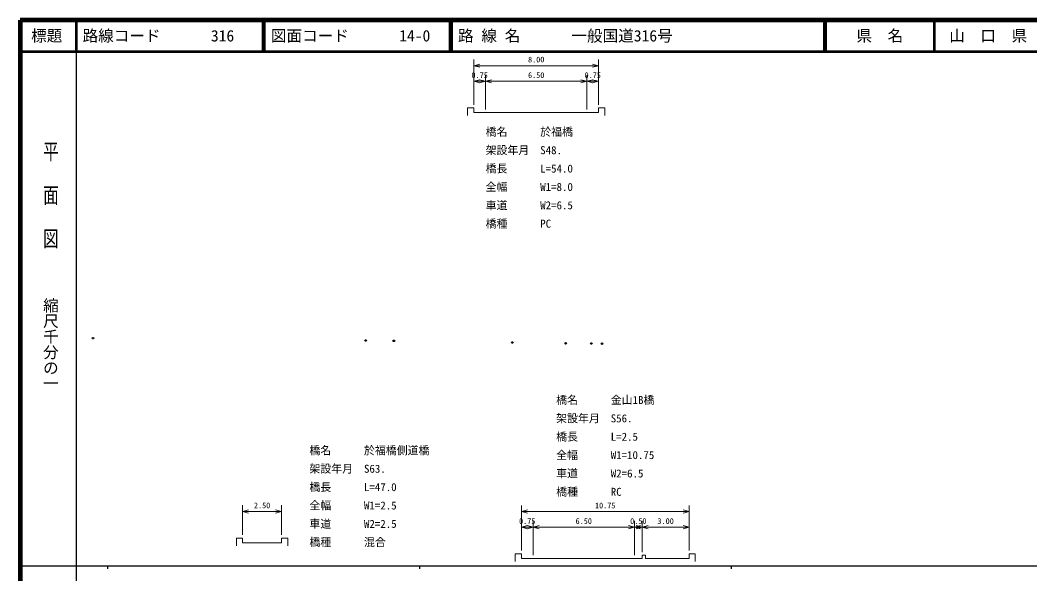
# Model space of a CAD drawing. Units: millimetres on the paper, with parts at other scales. Extents: x 40 to 680, y 20 to 380.
# Drawn here: x 40 to 363.7, y 202.4 to 380 of the extents above; entities that cross this region are included whole.
import ezdxf
from ezdxf.enums import TextEntityAlignment as Align

# ---------------------------------------------------------------- set-up
doc = ezdxf.new("R2010")
doc.units = ezdxf.units.MM
doc.header["$PDMODE"] = 32
doc.header["$PDSIZE"] = 0.5
doc.layers.add('S-OTRS', color=6, linetype='Continuous')
doc.layers.add('S-TTL-TXT', color=7, linetype='Continuous')
for name, color, linetype, lineweight in [('S-STR-HTXT', 7, 'Continuous', 13), ('S-TTL', 2, 'Continuous', 140), ('S-TTL-BAND', 7, 'Continuous', 25), ('S-TTL-LINE', 7, 'Continuous', 50)]:
    doc.layers.add(name, color=color, linetype=linetype, lineweight=lineweight)
doc.styles.add('@ＭＳ ゴシック', font='')
doc.styles.add('ＭＳ ゴシック', font='')
doc.styles.get('@ＭＳ ゴシック').set_extended_font_data('@MS Gothic')
doc.styles.get('ＭＳ ゴシック').set_extended_font_data('MS Gothic')

msp = doc.modelspace()

# ---------------------------------------------------------------- linework, layer by layer
at = {"layer": 'S-OTRS'}
for p in [(63.339, 278.003), (159.785, 277.132), (214.887, 276.362), (223.152, 276.297), (226.513, 276.226)]:
    msp.add_point(p, dxfattribs=at)
at = {"layer": 'S-OTRS', "color": 7}
for p in [(150.786, 277.258), (197.782, 276.601)]:
    msp.add_point(p, dxfattribs=at)
at = {"layer": 'S-STR-HTXT'}
for p, q in [((185.45, 352.899), (185.45, 367.399)), ((187.382, 365.917), (185.45, 365.399)), ((225.45, 365.399), (223.518, 365.917)), ((225.45, 352.899), (225.45, 367.399)), ((185.45, 365.399), (225.45, 365.399)), ((185.45, 365.399), (187.382, 364.881)), ((223.518, 364.881), (225.45, 365.399)), ((187.382, 360.917), (185.45, 360.399)), ((185.45, 360.399), (189.2, 360.399)), ((185.45, 360.399), (187.382, 359.881)), ((189.2, 360.399), (187.268, 360.917)), ((187.268, 359.881), (189.2, 360.399)), ((189.2, 351.399), (189.2, 362.399)), ((191.132, 360.917), (189.2, 360.399)), ((189.2, 360.399), (221.7, 360.399)), ((189.2, 360.399), (191.132, 359.881)), ((221.7, 360.399), (219.768, 360.917)), ((219.768, 359.881), (221.7, 360.399)), ((221.7, 351.399), (221.7, 362.399)), ((223.632, 360.917), (221.7, 360.399)), ((221.7, 360.399), (225.45, 360.399)), ((221.7, 360.399), (223.632, 359.881)), ((225.45, 360.399), (223.518, 360.917)), ((223.518, 359.881), (225.45, 360.399)), ((183.45, 351.899), (185.45, 351.899)), ((183.45, 351.899), (183.45, 349.399)), ((185.45, 350.399), (185.45, 351.899)), ((185.45, 350.399), (189.2, 350.399)), ((189.2, 350.399), (221.7, 350.399)), ((221.7, 350.399), (225.45, 350.399)), ((225.45, 350.399), (225.45, 351.899)), ((225.45, 351.899), (227.45, 351.899)), ((227.45, 351.899), (227.45, 349.399)), ((111.31, 214.891), (111.31, 224.391)), ((123.81, 214.891), (123.81, 224.391)), ((200.698, 209.864), (200.698, 224.364)), ((254.448, 209.864), (254.448, 224.364)), ((113.242, 222.909), (111.31, 222.391)), ((111.31, 222.391), (123.81, 222.391)), ((111.31, 222.391), (113.242, 221.873)), ((123.81, 222.391), (121.879, 222.909)), ((121.879, 221.873), (123.81, 222.391)), ((202.63, 222.881), (200.698, 222.364)), ((200.698, 222.364), (202.63, 221.846)), ((200.698, 222.364), (254.448, 222.364)), ((254.448, 222.364), (252.516, 222.881)), ((252.516, 221.846), (254.448, 222.364)), ((202.63, 217.881), (200.698, 217.364)), ((200.698, 217.364), (204.448, 217.364)), ((200.698, 217.364), (202.63, 216.846)), ((204.448, 217.364), (202.516, 217.881)), ((202.516, 216.846), (204.448, 217.364)), ((204.448, 208.364), (204.448, 219.364)), ((206.38, 217.881), (204.448, 217.364)), ((204.448, 217.364), (236.948, 217.364)), ((204.448, 217.364), (206.38, 216.846)), ((236.948, 217.364), (235.016, 217.881)), ((235.016, 216.846), (236.948, 217.364)), ((236.948, 208.364), (236.948, 219.364)), ((238.88, 217.881), (236.948, 217.364)), ((236.948, 217.364), (239.448, 217.364)), ((236.948, 217.364), (238.88, 216.846)), ((239.448, 217.364), (237.516, 217.881)), ((237.516, 216.846), (239.448, 217.364)), ((239.448, 209.364), (239.448, 219.364)), ((241.38, 217.881), (239.448, 217.364)), ((239.448, 217.364), (254.448, 217.364)), ((239.448, 217.364), (241.38, 216.846)), ((254.448, 217.364), (252.516, 217.881)), ((252.516, 216.846), (254.448, 217.364)), ((109.31, 213.891), (111.31, 213.891)), ((109.31, 213.891), (109.31, 211.391)), ((111.31, 212.391), (111.31, 213.891)), ((123.81, 212.391), (123.81, 213.891)), ((123.81, 213.891), (125.81, 213.891)), ((125.81, 213.891), (125.81, 211.391)), ((111.31, 212.391), (123.81, 212.391)), ((198.698, 208.864), (200.698, 208.864)), ((198.698, 208.864), (198.698, 206.364)), ((200.698, 207.364), (200.698, 208.864)), ((200.698, 207.364), (204.448, 207.364)), ((204.448, 207.364), (236.948, 207.364)), ((236.948, 207.364), (239.448, 207.364)), ((240.448, 208.364), (239.448, 208.364)), ((239.448, 208.364), (239.448, 207.364)), ((240.448, 207.364), (240.448, 208.364)), ((240.448, 207.364), (254.448, 207.364)), ((254.448, 207.364), (254.448, 208.864)), ((254.448, 208.864), (256.448, 208.864)), ((256.448, 208.864), (256.448, 206.364))]:
    msp.add_line(p, q, dxfattribs=at)
at = {"layer": 'S-TTL'}
for p, q in [((40, 380), (40, 20)), ((680, 380), (40, 380))]:
    msp.add_line(p, q, dxfattribs=at)
at = {"layer": 'S-TTL-BAND'}
for p, q in [((58, 370), (58, 20)), ((40, 205), (579, 205)), ((68, 205), (68, 204)), ((168, 205), (168, 204)), ((268, 205), (268, 204))]:
    msp.add_line(p, q, dxfattribs=at)
at = {"layer": 'S-TTL-LINE'}
for p, q in [((58, 380), (58, 370)), ((117.75, 380), (117.75, 370)), ((118.25, 380), (118.25, 370)), ((177.75, 380), (177.75, 370)), ((178.25, 380), (178.25, 370)), ((297.75, 380), (297.75, 370)), ((298.25, 380), (298.25, 370)), ((333, 380), (333, 370)), ((40, 370), (680, 370))]:
    msp.add_line(p, q, dxfattribs=at)

# ---------------------------------------------------------------- texts
at = {"layer": 'S-STR-HTXT', "style": 'ＭＳ ゴシック'}
for s, p in [('8.00', (205.45, 365.899)), ('0.75', (187.325, 360.899)), ('6.50', (205.45, 360.899)), ('0.75', (223.575, 360.899)), ('2.50', (117.56, 222.891)), ('10.75', (227.573, 222.864)), ('0.75', (202.573, 217.864)), ('6.50', (220.698, 217.864)), ('0.50', (238.198, 217.864)), ('3.00', (246.948, 217.864))]:
    msp.add_text(s, height=1.833, dxfattribs=at).set_placement(p, align=Align.BOTTOM_CENTER)
for s, p in [('橋名\u3000\u3000\u3000於福橋', (189.236, 342.134)), ('架設年月\u3000S48.', (189.236, 336.243)), ('橋長\u3000\u3000\u3000L=54.0', (189.236, 330.352)), ('全幅\u3000\u3000\u3000W1=8.0', (189.236, 324.461)), ('車道\u3000\u3000\u3000W2=6.5', (189.236, 318.57)), ('橋種\u3000\u3000\u3000PC', (189.236, 312.679)), ('橋名\u3000\u3000\u3000金山1B橋', (211.848, 256.116)), ('架設年月\u3000S56.', (211.848, 250.225)), ('橋長\u3000\u3000\u3000L=2.5', (211.848, 244.334)), ('橋名\u3000\u3000\u3000於福橋側道橋', (132.727, 239.946)), ('全幅\u3000\u3000\u3000W1=10.75', (211.848, 238.443)), ('架設年月\u3000S63.', (132.727, 234.055)), ('車道\u3000\u3000\u3000W2=6.5', (211.848, 232.551)), ('橋長\u3000\u3000\u3000L=47.0', (132.727, 228.164)), ('橋種\u3000\u3000\u3000RC', (211.848, 226.66)), ('全幅\u3000\u3000\u3000W1=2.5', (132.727, 222.273)), ('車道\u3000\u3000\u3000W2=2.5', (132.727, 216.382)), ('橋種\u3000\u3000\u3000混合', (132.727, 210.491))]:
    msp.add_text(s, height=2.566, dxfattribs=at).set_placement(p, align=Align.BOTTOM_LEFT)
at = {"layer": 'S-TTL-BAND', "style": '@ＭＳ ゴシック', "width": 1.4}
msp.add_text('平  面  図', height=3.666, rotation=270, dxfattribs=at).set_placement((49.777, 306.475), align=Align.MIDDLE_RIGHT)
at = {"layer": 'S-TTL-BAND', "style": '@ＭＳ ゴシック'}
msp.add_text('縮尺千分の一', height=3.666, rotation=270, dxfattribs=at).set_placement((49.777, 261.03), align=Align.MIDDLE_RIGHT)
at = {"layer": 'S-TTL-TXT', "style": 'ＭＳ ゴシック'}
for s, p in [('標題', (48.5, 375)), ('県\u3000名', (315.625, 375)), ('山\u3000口\u3000県', (350.375, 375))]:
    msp.add_text(s, height=3.666, dxfattribs=at).set_placement(p, align=Align.MIDDLE_CENTER)
for s, p in [('路線コード', (60, 375)), ('316', (101.142, 375)), ('図面コード', (120.38, 375)), ('14-0', (161.521, 375)), ('路 線 名', (180.38, 375)), ('一般国道316号', (216.734, 375))]:
    msp.add_text(s, height=3.666, dxfattribs=at).set_placement(p, align=Align.MIDDLE_LEFT)

doc.saveas('drawing.dxf')
